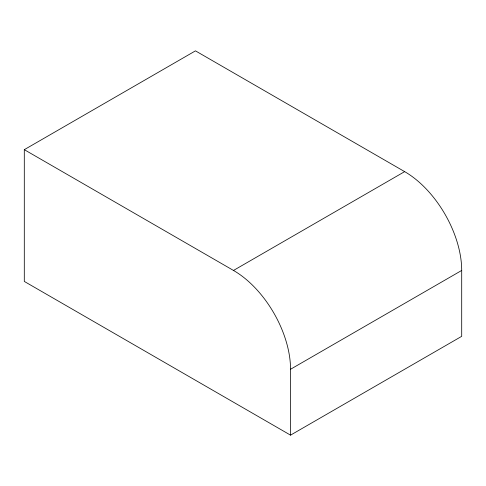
<?xml version="1.0" encoding="UTF-8"?>
<svg xmlns="http://www.w3.org/2000/svg" width="486" height="486" viewBox="0 0 486 486"><rect width="100%" height="100%" fill="white"/><g stroke="black" fill="none" stroke-linecap="round" stroke-linejoin="round"><path stroke-width="0.73" d="M24.3 149.67L195.457 50.854L404.65 171.631A80.682 46.583 60 0 1 461.7 270.447L461.7 336.33L290.543 435.146L24.3 281.43L24.3 149.67L233.493 270.447A80.682 46.583 60 0 1 290.543 369.263L290.543 435.146M233.493 270.447L404.65 171.631M290.543 369.263L461.7 270.447"/></g></svg>
